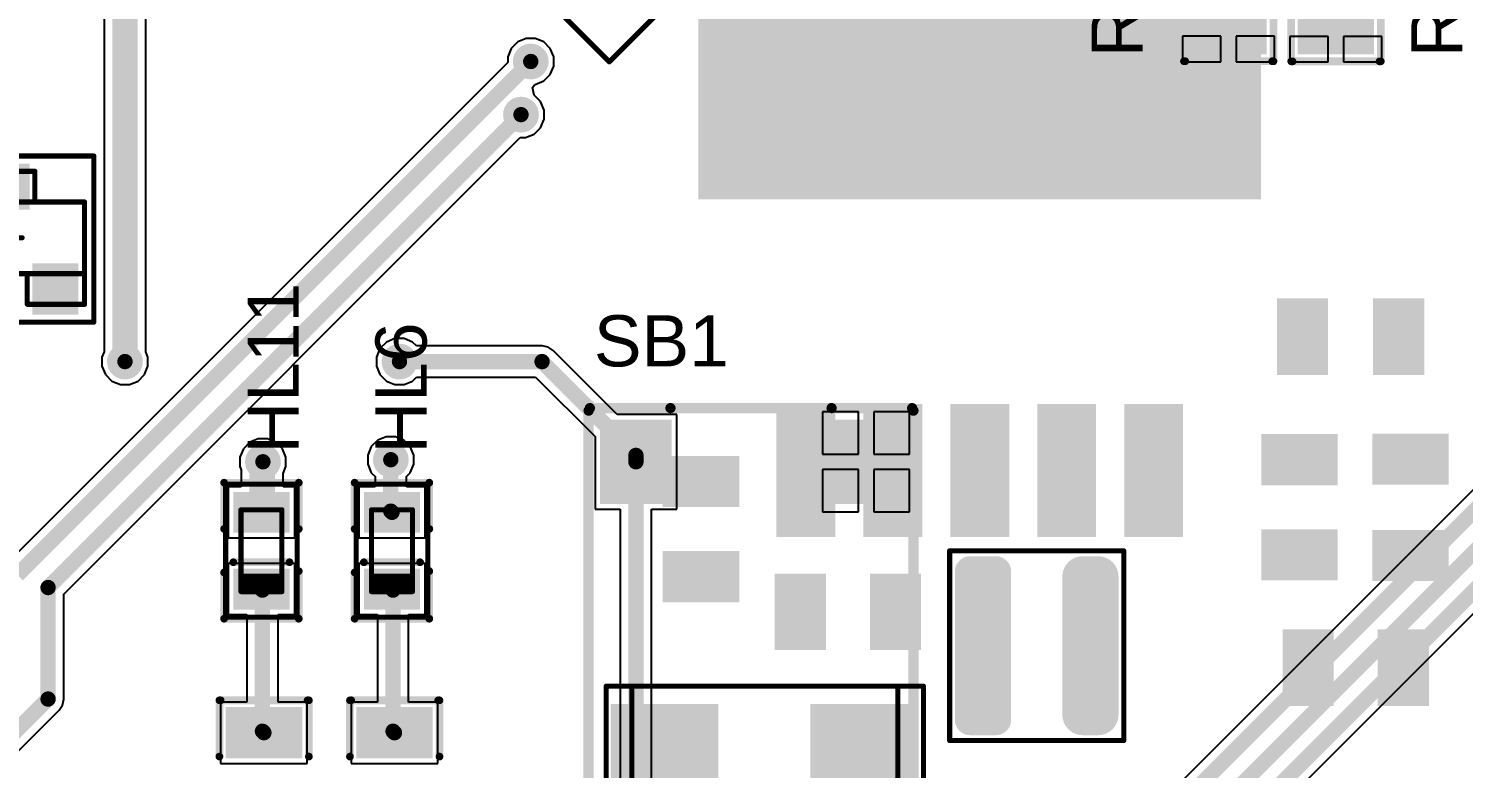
# Model space of a CAD drawing. Header units: millimetres. Extents: x 100 to 300, y 101 to 245.
# Drawn here: x 253.72 to 281.77, y 182.85 to 197.31 of the extents above; entities that cross this region are included whole.
import ezdxf

# ---------------------------------------------------------------- set-up
doc = ezdxf.new("R2010")
doc.units = ezdxf.units.MM
for name, color, linetype in [('BottomPaste', 16, 'Continuous'), ('BottomSolder', 6, 'Continuous'), ('Mechanical1', 6, 'Continuous'), ('Mechanical11', 56, 'Continuous'), ('Mechanical15', 56, 'Continuous'), ('TopLayer', 1, 'Continuous'), ('TopOverlay', 2, 'Continuous'), ('TopPaste', 8, 'Continuous'), ('TopSolder', 216, 'Continuous'), ('ViaHoleLayer', 16, 'Continuous')]:
    doc.layers.add(name, color=color, linetype=linetype)
doc.styles.add('Arial', font='', dxfattribs={"height": 0.2})
doc.styles.get('Arial').set_extended_font_data('Arial')

# ---------------------------------------------------------------- blocks, each defined once
blk = doc.blocks.new('RES0805_18')
at = {"layer": 'TopLayer'}
for points in [[(-1.388, 0.678), (-0.488, 0.678), (-0.488, -0.719), (-1.388, -0.719)], [(0.492, 0.678), (1.392, 0.678), (1.392, -0.719), (0.492, -0.719)]]:
    blk.add_hatch(color=1, dxfattribs=at).paths.add_polyline_path(points)
at = {"layer": 'TopPaste'}
for points in [[(-1.388, 0.678), (-0.488, 0.678), (-0.488, -0.719), (-1.388, -0.719)], [(0.492, 0.678), (1.392, 0.678), (1.392, -0.719), (0.492, -0.719)]]:
    blk.add_hatch(color=8, dxfattribs=at).paths.add_polyline_path(points)
at = {"layer": 'TopSolder'}
for points in [[(-1.438, 0.728), (-0.438, 0.728), (-0.438, -0.769), (-1.438, -0.769)], [(0.442, 0.728), (1.442, 0.728), (1.442, -0.769), (0.442, -0.769)]]:
    blk.add_hatch(color=216, dxfattribs=at).paths.add_polyline_path(points)
at = {"layer": 'TopOverlay', "const_width": 0.15}
for points in [[(-1.575, 0.85), (-0.475, 0.85)], [(-1.575, 0.825), (-1.575, -0.875)], [(0.475, 0.85), (1.575, 0.85)], [(1.575, 0.825), (1.575, -0.875)], [(-0.45, -0.9), (-1.575, -0.9)], [(0.475, -0.9), (1.575, -0.9)]]:
    blk.add_lwpolyline(points, dxfattribs=at)
at = {"layer": 'TopOverlay', "const_width": 0.075}
for points in [[(-1.613, 0.85, 1), (-1.538, 0.85, 1)], [(-1.613, 0.825, 1), (-1.538, 0.825, 1)], [(-0.513, 0.85, 1), (-0.437, 0.85, 1)], [(0.437, 0.85, 1), (0.513, 0.85, 1)], [(1.538, 0.85, 1), (1.613, 0.85, 1)], [(1.538, 0.825, 1), (1.613, 0.825, 1)], [(-1.613, -0.875, 1), (-1.538, -0.875, 1)], [(-1.613, -0.9, 1), (-1.538, -0.9, 1)], [(-0.487, -0.9, 1), (-0.412, -0.9, 1)], [(0.437, -0.9, 1), (0.513, -0.9, 1)], [(1.538, -0.875, 1), (1.613, -0.875, 1)], [(1.538, -0.9, 1), (1.613, -0.9, 1)]]:
    blk.add_lwpolyline(points, format="xyb", close=True, dxfattribs=at)
blk = doc.blocks.new('RES0805_19')
at = {"layer": 'TopLayer'}
for points in [[(-1.388, 0.678), (-0.488, 0.678), (-0.488, -0.719), (-1.388, -0.719)], [(0.492, 0.678), (1.392, 0.678), (1.392, -0.719), (0.492, -0.719)]]:
    blk.add_hatch(color=1, dxfattribs=at).paths.add_polyline_path(points)
at = {"layer": 'TopPaste'}
for points in [[(-1.388, 0.678), (-0.488, 0.678), (-0.488, -0.719), (-1.388, -0.719)], [(0.492, 0.678), (1.392, 0.678), (1.392, -0.719), (0.492, -0.719)]]:
    blk.add_hatch(color=8, dxfattribs=at).paths.add_polyline_path(points)
at = {"layer": 'TopSolder'}
for points in [[(-1.438, 0.728), (-0.438, 0.728), (-0.438, -0.769), (-1.438, -0.769)], [(0.442, 0.728), (1.442, 0.728), (1.442, -0.769), (0.442, -0.769)]]:
    blk.add_hatch(color=216, dxfattribs=at).paths.add_polyline_path(points)
at = {"layer": 'TopOverlay', "const_width": 0.15}
for points in [[(-1.575, 0.85), (-0.475, 0.85)], [(-1.575, 0.825), (-1.575, -0.875)], [(0.475, 0.85), (1.575, 0.85)], [(1.575, 0.825), (1.575, -0.875)], [(-1.575, -0.9), (-0.45, -0.9)], [(0.475, -0.9), (1.575, -0.9)]]:
    blk.add_lwpolyline(points, dxfattribs=at)
at = {"layer": 'TopOverlay', "const_width": 0.075}
for points in [[(-1.613, 0.85, 1), (-1.538, 0.85, 1)], [(-1.613, 0.825, 1), (-1.538, 0.825, 1)], [(-0.513, 0.85, 1), (-0.437, 0.85, 1)], [(0.437, 0.85, 1), (0.513, 0.85, 1)], [(1.538, 0.85, 1), (1.613, 0.85, 1)], [(1.538, 0.825, 1), (1.613, 0.825, 1)], [(-1.613, -0.875, 1), (-1.538, -0.875, 1)], [(-1.613, -0.9, 1), (-1.538, -0.9, 1)], [(-0.487, -0.9, 1), (-0.412, -0.9, 1)], [(0.437, -0.9, 1), (0.513, -0.9, 1)], [(1.538, -0.875, 1), (1.613, -0.875, 1)], [(1.538, -0.9, 1), (1.613, -0.9, 1)]]:
    blk.add_lwpolyline(points, format="xyb", close=True, dxfattribs=at)
blk = doc.blocks.new('SOT_23_3_B_51')
at = {"layer": 'BottomPaste'}
for points in [[(-0.583, 1.307), (-0.583, 0.507), (-1.483, 0.507), (-1.483, 1.307)], [(1.367, 0.357), (1.367, -0.443), (0.567, -0.443), (0.567, 0.357)], [(-0.583, -0.593), (-0.583, -1.393), (-1.483, -1.393), (-1.483, -0.593)]]:
    blk.add_hatch(color=16, dxfattribs=at).paths.add_polyline_path(points)
at = {"layer": 'BottomSolder'}
for points in [[(-0.533, 1.357), (-0.533, 0.457), (-1.533, 0.457), (-1.533, 1.357)], [(1.417, 0.407), (1.417, -0.493), (0.517, -0.493), (0.517, 0.407)], [(-0.533, -0.543), (-0.533, -1.443), (-1.533, -1.443), (-1.533, -0.543)]]:
    blk.add_hatch(color=6, dxfattribs=at).paths.add_polyline_path(points)
at = {"layer": 'Mechanical11', "const_width": 0.1}
for points in [[(-1.333, 1.477), (-1.333, 0.357)], [(-1.333, 1.477), (0.667, 1.477)], [(-0.733, 1.477), (-0.733, -1.563)], [(0.667, 1.477), (0.667, -1.563)], [(-1.333, 0.357), (-0.733, 0.357)], [(0.667, 0.507), (1.267, 0.507)], [(1.267, 0.507), (1.267, -0.593)], [(-1.333, -0.443), (-0.733, -0.443)], [(-1.333, -0.443), (-1.333, -1.563)], [(0.667, -0.593), (1.267, -0.593)], [(-1.333, -1.563), (0.667, -1.563)]]:
    blk.add_lwpolyline(points, dxfattribs=at)
at = {"layer": 'Mechanical11', "const_width": 0.05}
for points in [[(-1.358, 1.477, 1), (-1.308, 1.477, 1)], [(-1.358, 1.477, 1), (-1.308, 1.477, 1)], [(-0.758, 1.477, 1), (-0.708, 1.477, 1)], [(0.642, 1.477, 1), (0.692, 1.477, 1)], [(0.642, 1.477, 1), (0.692, 1.477, 1)], [(-1.358, 0.357, 1), (-1.308, 0.357, 1)], [(-1.358, 0.357, 1), (-1.308, 0.357, 1)], [(-0.758, 0.357, 1), (-0.708, 0.357, 1)], [(0.642, 0.507, 1), (0.692, 0.507, 1)], [(1.242, 0.507, 1), (1.292, 0.507, 1)], [(1.242, 0.507, 1), (1.292, 0.507, 1)], [(-1.358, -0.443, 1), (-1.308, -0.443, 1)], [(-1.358, -0.443, 1), (-1.308, -0.443, 1)], [(-0.758, -0.443, 1), (-0.708, -0.443, 1)], [(0.642, -0.593, 1), (0.692, -0.593, 1)], [(1.242, -0.593, 1), (1.292, -0.593, 1)], [(1.242, -0.593, 1), (1.292, -0.593, 1)], [(-1.358, -1.563, 1), (-1.308, -1.563, 1)], [(-1.358, -1.563, 1), (-1.308, -1.563, 1)], [(-0.758, -1.563, 1), (-0.708, -1.563, 1)], [(0.642, -1.563, 1), (0.692, -1.563, 1)], [(0.642, -1.563, 1), (0.692, -1.563, 1)]]:
    blk.add_lwpolyline(points, format="xyb", close=True, dxfattribs=at)
at = {"layer": 'Mechanical15', "const_width": 0.1}
for points in [[(-1.684, 1.657), (-1.684, -1.743)], [(-1.684, 1.657), (1.567, 1.657)], [(1.567, 1.657), (1.567, -1.743)], [(-0.033, 0.257), (-0.033, -0.043)], [(-0.333, -0.043), (-0.033, -0.043)], [(-0.033, -0.043), (0.267, -0.043)], [(-0.033, -0.043), (-0.033, -0.343)], [(-1.684, -1.743), (1.567, -1.743)]]:
    blk.add_lwpolyline(points, dxfattribs=at)
at = {"layer": 'Mechanical15', "const_width": 0.05}
for points in [[(-1.709, 1.657, 1), (-1.659, 1.657, 1)], [(-1.709, 1.657, 1), (-1.659, 1.657, 1)], [(1.542, 1.657, 1), (1.592, 1.657, 1)], [(1.542, 1.657, 1), (1.592, 1.657, 1)], [(-0.058, 0.257, 1), (-0.008, 0.257, 1)], [(-0.358, -0.043, 1), (-0.308, -0.043, 1)], [(-0.058, -0.043, 1), (-0.008, -0.043, 1)], [(-0.058, -0.043, 1), (-0.008, -0.043, 1)], [(-0.058, -0.043, 1), (-0.008, -0.043, 1)], [(-0.058, -0.043, 1), (-0.008, -0.043, 1)], [(0.242, -0.043, 1), (0.292, -0.043, 1)], [(-0.058, -0.343, 1), (-0.008, -0.343, 1)], [(-1.709, -1.743, 1), (-1.659, -1.743, 1)], [(-1.709, -1.743, 1), (-1.659, -1.743, 1)], [(1.542, -1.743, 1), (1.592, -1.743, 1)], [(1.542, -1.743, 1), (1.592, -1.743, 1)]]:
    blk.add_lwpolyline(points, format="xyb", close=True, dxfattribs=at)
blk = doc.blocks.new('DO_214AC__SMA__B_56')
at = {"layer": 'BottomPaste'}
for points in [[(-2.95, 1.047), (-0.95, 1.047), (-0.95, -1.053), (-2.95, -1.053)], [(0.95, 1.047), (2.95, 1.047), (2.95, -1.053), (0.95, -1.053)]]:
    blk.add_hatch(color=16, dxfattribs=at).paths.add_polyline_path(points)
at = {"layer": 'BottomSolder'}
for points in [[(-3, 1.097), (-0.9, 1.097), (-0.9, -1.103), (-3, -1.103)], [(0.9, 1.097), (3, 1.097), (3, -1.103), (0.9, -1.103)]]:
    blk.add_hatch(color=6, dxfattribs=at).paths.add_polyline_path(points)
at = {"layer": 'Mechanical1', "const_width": 0.1}
for points in [[(-2.612, 1.45), (-2.612, -1.45)], [(2.588, 1.45), (-2.612, 1.45)], [(2.588, 1.45), (2.588, -1.45)], [(2.588, -1.45), (-2.612, -1.45)]]:
    blk.add_lwpolyline(points, dxfattribs=at)
at = {"layer": 'Mechanical1', "const_width": 0.05}
for points in [[(-2.637, 1.45, 1), (-2.587, 1.45, 1)], [(-2.637, 1.45, 1), (-2.587, 1.45, 1)], [(2.563, 1.45, 1), (2.613, 1.45, 1)], [(2.563, 1.45, 1), (2.613, 1.45, 1)], [(-2.637, -1.45, 1), (-2.587, -1.45, 1)], [(-2.637, -1.45, 1), (-2.587, -1.45, 1)], [(2.563, -1.45, 1), (2.613, -1.45, 1)], [(2.563, -1.45, 1), (2.613, -1.45, 1)]]:
    blk.add_lwpolyline(points, format="xyb", close=True, dxfattribs=at)
at = {"layer": 'Mechanical11', "const_width": 0.1}
for points in [[(-3.112, 1.45), (-3.112, -1.45)], [(3.088, 1.45), (-3.112, 1.45)], [(3.088, 1.45), (3.088, -1.45)], [(3.088, -1.45), (-3.112, -1.45)]]:
    blk.add_lwpolyline(points, dxfattribs=at)
at = {"layer": 'Mechanical11', "const_width": 0.05}
for points in [[(-3.137, 1.45, 1), (-3.087, 1.45, 1)], [(-3.137, 1.45, 1), (-3.087, 1.45, 1)], [(3.063, 1.45, 1), (3.113, 1.45, 1)], [(3.063, 1.45, 1), (3.113, 1.45, 1)], [(-3.137, -1.45, 1), (-3.087, -1.45, 1)], [(-3.137, -1.45, 1), (-3.087, -1.45, 1)], [(3.063, -1.45, 1), (3.113, -1.45, 1)], [(3.063, -1.45, 1), (3.113, -1.45, 1)]]:
    blk.add_lwpolyline(points, format="xyb", close=True, dxfattribs=at)
blk = doc.blocks.new('DTSM_61N_V_T_R_76')
at = {"layer": 'TopLayer'}
for points in [[(-0.775, 5.15), (0.775, 5.15), (0.775, 3.85), (-0.775, 3.85)], [(7.175, 5.15), (8.725, 5.15), (8.725, 3.85), (7.175, 3.85)], [(-0.775, 0.65), (0.775, 0.65), (0.775, -0.65), (-0.775, -0.65)], [(7.175, 0.65), (8.725, 0.65), (8.725, -0.65), (7.175, -0.65)]]:
    blk.add_hatch(color=1, dxfattribs=at).paths.add_polyline_path(points)
at = {"layer": 'TopPaste'}
for points in [[(-0.775, 5.15), (0.775, 5.15), (0.775, 3.85), (-0.775, 3.85)], [(7.175, 5.15), (8.725, 5.15), (8.725, 3.85), (7.175, 3.85)], [(-0.775, 0.65), (0.775, 0.65), (0.775, -0.65), (-0.775, -0.65)], [(7.175, 0.65), (8.725, 0.65), (8.725, -0.65), (7.175, -0.65)]]:
    blk.add_hatch(color=8, dxfattribs=at).paths.add_polyline_path(points)
at = {"layer": 'TopSolder'}
for points in [[(-0.825, 5.2), (0.825, 5.2), (0.825, 3.8), (-0.825, 3.8)], [(7.125, 5.2), (8.775, 5.2), (8.775, 3.8), (7.125, 3.8)], [(-0.825, 0.7), (0.825, 0.7), (0.825, -0.7), (-0.825, -0.7)], [(7.125, 0.7), (8.775, 0.7), (8.775, -0.7), (7.125, -0.7)]]:
    blk.add_hatch(color=216, dxfattribs=at).paths.add_polyline_path(points)
at = {"layer": 'TopOverlay', "const_width": 0.2}
for points in [[(-1.05, 3.825), (-1.05, 5.4)], [(9, 5.425), (-1, 5.425)], [(9, -0.9), (9, 5.4)], [(-1.05, 0.675), (-1.05, 3.825)], [(-1.05, -0.9), (-1.05, 0.675)], [(9, -0.925), (-1, -0.925)]]:
    blk.add_lwpolyline(points, dxfattribs=at)
at = {"layer": 'TopOverlay', "const_width": 0.1}
for points in [[(-1.1, 5.4, 1), (-1, 5.4, 1)], [(-1.05, 5.425, 1), (-0.95, 5.425, 1)], [(8.95, 5.425, 1), (9.05, 5.425, 1)], [(8.95, 5.4, 1), (9.05, 5.4, 1)], [(-1.1, 3.825, 1), (-1, 3.825, 1)], [(-1.1, 3.825, 1), (-1, 3.825, 1)], [(-1.1, 0.675, 1), (-1, 0.675, 1)], [(-1.1, 0.675, 1), (-1, 0.675, 1)], [(-1.1, -0.9, 1), (-1, -0.9, 1)], [(-1.05, -0.925, 1), (-0.95, -0.925, 1)], [(8.95, -0.9, 1), (9.05, -0.9, 1)], [(8.95, -0.925, 1), (9.05, -0.925, 1)]]:
    blk.add_lwpolyline(points, format="xyb", close=True, dxfattribs=at)
blk = doc.blocks.new('RES0805_107')
at = {"layer": 'TopLayer'}
for points in [[(-1.388, 0.678), (-0.488, 0.678), (-0.488, -0.719), (-1.388, -0.719)], [(0.492, 0.678), (1.392, 0.678), (1.392, -0.719), (0.492, -0.719)]]:
    blk.add_hatch(color=1, dxfattribs=at).paths.add_polyline_path(points)
at = {"layer": 'TopPaste'}
for points in [[(-1.388, 0.678), (-0.488, 0.678), (-0.488, -0.719), (-1.388, -0.719)], [(0.492, 0.678), (1.392, 0.678), (1.392, -0.719), (0.492, -0.719)]]:
    blk.add_hatch(color=8, dxfattribs=at).paths.add_polyline_path(points)
at = {"layer": 'TopSolder'}
for points in [[(-1.438, 0.728), (-0.438, 0.728), (-0.438, -0.769), (-1.438, -0.769)], [(0.442, 0.728), (1.442, 0.728), (1.442, -0.769), (0.442, -0.769)]]:
    blk.add_hatch(color=216, dxfattribs=at).paths.add_polyline_path(points)
at = {"layer": 'TopOverlay', "const_width": 0.15}
for points in [[(-1.575, 0.85), (-0.475, 0.85)], [(-1.575, 0.825), (-1.575, -0.875)], [(0.475, 0.85), (1.575, 0.85)], [(1.575, 0.825), (1.575, -0.875)], [(-1.575, -0.9), (-0.45, -0.9)], [(0.475, -0.9), (1.575, -0.9)]]:
    blk.add_lwpolyline(points, dxfattribs=at)
at = {"layer": 'TopOverlay', "const_width": 0.075}
for points in [[(-1.613, 0.85, 1), (-1.538, 0.85, 1)], [(-1.613, 0.825, 1), (-1.538, 0.825, 1)], [(-0.513, 0.85, 1), (-0.437, 0.85, 1)], [(0.437, 0.85, 1), (0.513, 0.85, 1)], [(1.538, 0.85, 1), (1.613, 0.85, 1)], [(1.538, 0.825, 1), (1.613, 0.825, 1)], [(-1.613, -0.875, 1), (-1.538, -0.875, 1)], [(-1.613, -0.9, 1), (-1.538, -0.9, 1)], [(-0.487, -0.9, 1), (-0.412, -0.9, 1)], [(0.437, -0.9, 1), (0.513, -0.9, 1)], [(1.538, -0.875, 1), (1.613, -0.875, 1)], [(1.538, -0.9, 1), (1.613, -0.9, 1)]]:
    blk.add_lwpolyline(points, format="xyb", close=True, dxfattribs=at)
blk = doc.blocks.new('RES0805_111')
at = {"layer": 'TopLayer'}
for points in [[(-1.388, 0.678), (-0.488, 0.678), (-0.488, -0.719), (-1.388, -0.719)], [(0.492, 0.678), (1.392, 0.678), (1.392, -0.719), (0.492, -0.719)]]:
    blk.add_hatch(color=1, dxfattribs=at).paths.add_polyline_path(points)
at = {"layer": 'TopPaste'}
for points in [[(-1.388, 0.678), (-0.488, 0.678), (-0.488, -0.719), (-1.388, -0.719)], [(0.492, 0.678), (1.392, 0.678), (1.392, -0.719), (0.492, -0.719)]]:
    blk.add_hatch(color=8, dxfattribs=at).paths.add_polyline_path(points)
at = {"layer": 'TopSolder'}
for points in [[(-1.438, 0.728), (-0.438, 0.728), (-0.438, -0.769), (-1.438, -0.769)], [(0.442, 0.728), (1.442, 0.728), (1.442, -0.769), (0.442, -0.769)]]:
    blk.add_hatch(color=216, dxfattribs=at).paths.add_polyline_path(points)
at = {"layer": 'TopOverlay', "const_width": 0.15}
for points in [[(-1.575, 0.85), (-0.475, 0.85)], [(-1.575, 0.825), (-1.575, -0.875)], [(0.475, 0.85), (1.575, 0.85)], [(1.575, 0.825), (1.575, -0.875)], [(-1.575, -0.9), (-0.45, -0.9)], [(0.475, -0.9), (1.575, -0.9)]]:
    blk.add_lwpolyline(points, dxfattribs=at)
at = {"layer": 'TopOverlay', "const_width": 0.075}
for points in [[(-1.613, 0.85, 1), (-1.538, 0.85, 1)], [(-1.613, 0.825, 1), (-1.538, 0.825, 1)], [(-0.513, 0.85, 1), (-0.437, 0.85, 1)], [(0.437, 0.85, 1), (0.513, 0.85, 1)], [(1.538, 0.85, 1), (1.613, 0.85, 1)], [(1.538, 0.825, 1), (1.613, 0.825, 1)], [(-1.613, -0.875, 1), (-1.538, -0.875, 1)], [(-1.613, -0.9, 1), (-1.538, -0.9, 1)], [(-0.487, -0.9, 1), (-0.412, -0.9, 1)], [(0.437, -0.9, 1), (0.513, -0.9, 1)], [(1.538, -0.875, 1), (1.613, -0.875, 1)], [(1.538, -0.9, 1), (1.613, -0.9, 1)]]:
    blk.add_lwpolyline(points, format="xyb", close=True, dxfattribs=at)
blk = doc.blocks.new('RES0805_B_121')
at = {"layer": 'BottomPaste'}
for points in [[(-1.388, 0.719), (-0.488, 0.719), (-0.488, -0.678), (-1.388, -0.678)], [(0.492, 0.719), (1.392, 0.719), (1.392, -0.678), (0.492, -0.678)]]:
    blk.add_hatch(color=16, dxfattribs=at).paths.add_polyline_path(points)
at = {"layer": 'BottomSolder'}
for points in [[(-1.438, 0.769), (-0.438, 0.769), (-0.438, -0.728), (-1.438, -0.728)], [(0.442, 0.769), (1.442, 0.769), (1.442, -0.728), (0.442, -0.728)]]:
    blk.add_hatch(color=6, dxfattribs=at).paths.add_polyline_path(points)
blk = doc.blocks.new('RES0805_B_122')
at = {"layer": 'BottomPaste'}
for points in [[(-1.388, 0.719), (-0.488, 0.719), (-0.488, -0.678), (-1.388, -0.678)], [(0.492, 0.719), (1.392, 0.719), (1.392, -0.678), (0.492, -0.678)]]:
    blk.add_hatch(color=16, dxfattribs=at).paths.add_polyline_path(points)
at = {"layer": 'BottomSolder'}
for points in [[(-1.438, 0.769), (-0.438, 0.769), (-0.438, -0.728), (-1.438, -0.728)], [(0.442, 0.769), (1.442, 0.769), (1.442, -0.728), (0.442, -0.728)]]:
    blk.add_hatch(color=6, dxfattribs=at).paths.add_polyline_path(points)
blk = doc.blocks.new('VLS3012HBX_B_134')
at = {"layer": 'BottomPaste'}
h = blk.add_hatch(color=16, dxfattribs=at)
edge = h.paths.add_edge_path()
edge.add_arc((-1.3, 1.45), 0.25, 90, 180)
edge.add_line((-1.55, 1.45), (-1.55, -1.45))
edge.add_arc((-1.3, -1.45), 0.25, 180, 270)
edge.add_line((-1.3, -1.7), (-0.8, -1.7))
edge.add_arc((-0.8, -1.45), 0.25, 270, 360)
edge.add_line((-0.55, -1.45), (-0.55, 1.45))
edge.add_arc((-0.8, 1.45), 0.25, 0, 90)
edge.add_line((-0.8, 1.7), (-1.3, 1.7))
h = blk.add_hatch(color=16, dxfattribs=at)
edge = h.paths.add_edge_path()
edge.add_arc((0.9, 1.35), 0.35, 90, 180)
edge.add_line((0.55, 1.35), (0.55, -1.35))
edge.add_arc((0.9, -1.35), 0.35, 180, 270)
edge.add_line((0.9, -1.7), (1.2, -1.7))
edge.add_arc((1.2, -1.35), 0.35, 270, 360)
edge.add_line((1.55, -1.35), (1.55, 1.35))
edge.add_arc((1.2, 1.35), 0.35, 0, 90)
edge.add_line((1.2, 1.7), (0.9, 1.7))
at = {"layer": 'BottomSolder'}
h = blk.add_hatch(color=6, dxfattribs=at)
edge = h.paths.add_edge_path()
edge.add_arc((-1.3, 1.45), 0.3, 90, 180)
edge.add_line((-1.6, 1.45), (-1.6, -1.45))
edge.add_arc((-1.3, -1.45), 0.3, 180, 270)
edge.add_line((-1.3, -1.75), (-0.8, -1.75))
edge.add_arc((-0.8, -1.45), 0.3, 270, 360)
edge.add_line((-0.5, -1.45), (-0.5, 1.45))
edge.add_arc((-0.8, 1.45), 0.3, 0, 90)
edge.add_line((-0.8, 1.75), (-1.3, 1.75))
h = blk.add_hatch(color=6, dxfattribs=at)
edge = h.paths.add_edge_path()
edge.add_arc((0.9, 1.35), 0.4, 90, 180)
edge.add_line((0.5, 1.35), (0.5, -1.35))
edge.add_arc((0.9, -1.35), 0.4, 180, 270)
edge.add_line((0.9, -1.75), (1.2, -1.75))
edge.add_arc((1.2, -1.35), 0.4, 270, 360)
edge.add_line((1.6, -1.35), (1.6, 1.35))
edge.add_arc((1.2, 1.35), 0.4, 0, 90)
edge.add_line((1.2, 1.75), (0.9, 1.75))
at = {"layer": 'Mechanical15', "const_width": 0.1}
for points in [[(-1.702, -1.854), (-1.702, 1.854)], [(-1.702, 1.854), (1.702, 1.854)], [(1.702, -1.854), (1.702, 1.854)], [(-1.702, -1.854), (1.702, -1.854)]]:
    blk.add_lwpolyline(points, dxfattribs=at)
at = {"layer": 'Mechanical15', "const_width": 0.05}
for points in [[(-1.727, 1.854, 1), (-1.677, 1.854, 1)], [(-1.727, 1.854, 1), (-1.677, 1.854, 1)], [(1.677, 1.854, 1), (1.727, 1.854, 1)], [(1.677, 1.854, 1), (1.727, 1.854, 1)], [(-1.727, -1.854, 1), (-1.677, -1.854, 1)], [(-1.727, -1.854, 1), (-1.677, -1.854, 1)], [(1.677, -1.854, 1), (1.727, -1.854, 1)], [(1.677, -1.854, 1), (1.727, -1.854, 1)]]:
    blk.add_lwpolyline(points, format="xyb", close=True, dxfattribs=at)
blk = doc.blocks.new('LED0603_GREEN_143')
at = {"layer": 'TopLayer'}
for points in [[(-1.1, 0.5), (-0.4, 0.5), (-0.4, -0.5), (-1.1, -0.5)], [(0.4, 0.5), (1.1, 0.5), (1.1, -0.5), (0.4, -0.5)]]:
    blk.add_hatch(color=1, dxfattribs=at).paths.add_polyline_path(points)
at = {"layer": 'TopPaste'}
for points in [[(-1.1, 0.5), (-0.4, 0.5), (-0.4, -0.5), (-1.1, -0.5)], [(0.4, 0.5), (1.1, 0.5), (1.1, -0.5), (0.4, -0.5)]]:
    blk.add_hatch(color=8, dxfattribs=at).paths.add_polyline_path(points)
at = {"layer": 'TopSolder'}
for points in [[(-1.15, 0.55), (-0.35, 0.55), (-0.35, -0.55), (-1.15, -0.55)], [(0.35, 0.55), (1.15, 0.55), (1.15, -0.55), (0.35, -0.55)]]:
    blk.add_hatch(color=216, dxfattribs=at).paths.add_polyline_path(points)
at = {"layer": 'Mechanical11', "const_width": 0.1}
for points in [[(-1.3, 0.7), (1.3, 0.7)], [(-1.3, 0.7), (-1.3, -0.7)], [(1.3, 0.7), (1.3, -0.7)], [(-1.3, -0.7), (1.3, -0.7)]]:
    blk.add_lwpolyline(points, dxfattribs=at)
at = {"layer": 'Mechanical11', "const_width": 0.05}
for points in [[(-1.325, 0.7, 1), (-1.275, 0.7, 1)], [(-1.325, 0.7, 1), (-1.275, 0.7, 1)], [(1.275, 0.7, 1), (1.325, 0.7, 1)], [(1.275, 0.7, 1), (1.325, 0.7, 1)], [(-1.325, -0.7, 1), (-1.275, -0.7, 1)], [(-1.325, -0.7, 1), (-1.275, -0.7, 1)], [(1.275, -0.7, 1), (1.325, -0.7, 1)], [(1.275, -0.7, 1), (1.325, -0.7, 1)]]:
    blk.add_lwpolyline(points, format="xyb", close=True, dxfattribs=at)
at = {"layer": 'Mechanical15', "const_width": 0.1}
for points in [[(-0.8, 0.4), (0.8, 0.4)], [(-0.8, 0.4), (-0.8, -0.4)], [(-0.7, 0.4), (-0.7, -0.4)], [(-0.6, 0.4), (-0.6, -0.4)], [(-0.5, 0.4), (-0.5, -0.4)], [(0.8, 0.4), (0.8, -0.4)], [(-0.8, -0.4), (0.8, -0.4)]]:
    blk.add_lwpolyline(points, dxfattribs=at)
at = {"layer": 'Mechanical15', "const_width": 0.05}
for points in [[(-0.825, 0.4, 1), (-0.775, 0.4, 1)], [(-0.825, 0.4, 1), (-0.775, 0.4, 1)], [(-0.725, 0.4, 1), (-0.675, 0.4, 1)], [(-0.625, 0.4, 1), (-0.575, 0.4, 1)], [(-0.525, 0.4, 1), (-0.475, 0.4, 1)], [(0.775, 0.4, 1), (0.825, 0.4, 1)], [(0.775, 0.4, 1), (0.825, 0.4, 1)], [(-0.825, -0.4, 1), (-0.775, -0.4, 1)], [(-0.825, -0.4, 1), (-0.775, -0.4, 1)], [(-0.725, -0.4, 1), (-0.675, -0.4, 1)], [(-0.625, -0.4, 1), (-0.575, -0.4, 1)], [(-0.525, -0.4, 1), (-0.475, -0.4, 1)], [(0.775, -0.4, 1), (0.825, -0.4, 1)], [(0.775, -0.4, 1), (0.825, -0.4, 1)]]:
    blk.add_lwpolyline(points, format="xyb", close=True, dxfattribs=at)
at = {"layer": 'TopOverlay', "const_width": 0.15}
for points in [[(-1.33, 0.73), (-1.33, -0.73)], [(-1.33, 0.73), (-0.425, 0.73)], [(-0.225, 0.55), (-0.225, -0.55)], [(0.425, 0.73), (1.33, 0.73)], [(1.33, 0.73), (1.33, -0.73)], [(-1.33, -0.73), (-0.4, -0.73)], [(0.425, -0.73), (1.33, -0.73)]]:
    blk.add_lwpolyline(points, dxfattribs=at)
at = {"layer": 'TopOverlay', "const_width": 0.075}
for points in [[(-1.367, 0.73, 1), (-1.292, 0.73, 1)], [(-1.367, 0.73, 1), (-1.292, 0.73, 1)], [(-0.463, 0.73, 1), (-0.387, 0.73, 1)], [(-0.263, 0.55, 1), (-0.188, 0.55, 1)], [(0.387, 0.73, 1), (0.463, 0.73, 1)], [(1.293, 0.73, 1), (1.368, 0.73, 1)], [(1.293, 0.73, 1), (1.368, 0.73, 1)], [(-0.263, -0.55, 1), (-0.188, -0.55, 1)], [(-1.367, -0.73, 1), (-1.292, -0.73, 1)], [(-1.367, -0.73, 1), (-1.292, -0.73, 1)], [(-0.437, -0.73, 1), (-0.362, -0.73, 1)], [(0.387, -0.73, 1), (0.463, -0.73, 1)], [(1.293, -0.73, 1), (1.368, -0.73, 1)], [(1.293, -0.73, 1), (1.368, -0.73, 1)]]:
    blk.add_lwpolyline(points, format="xyb", close=True, dxfattribs=at)
blk = doc.blocks.new('LED0603_GREEN_147')
at = {"layer": 'TopLayer'}
for points in [[(-1.1, 0.5), (-0.4, 0.5), (-0.4, -0.5), (-1.1, -0.5)], [(0.4, 0.5), (1.1, 0.5), (1.1, -0.5), (0.4, -0.5)]]:
    blk.add_hatch(color=1, dxfattribs=at).paths.add_polyline_path(points)
at = {"layer": 'TopPaste'}
for points in [[(-1.1, 0.5), (-0.4, 0.5), (-0.4, -0.5), (-1.1, -0.5)], [(0.4, 0.5), (1.1, 0.5), (1.1, -0.5), (0.4, -0.5)]]:
    blk.add_hatch(color=8, dxfattribs=at).paths.add_polyline_path(points)
at = {"layer": 'TopSolder'}
for points in [[(-1.15, 0.55), (-0.35, 0.55), (-0.35, -0.55), (-1.15, -0.55)], [(0.35, 0.55), (1.15, 0.55), (1.15, -0.55), (0.35, -0.55)]]:
    blk.add_hatch(color=216, dxfattribs=at).paths.add_polyline_path(points)
at = {"layer": 'Mechanical11', "const_width": 0.1}
for points in [[(-1.3, 0.7), (1.3, 0.7)], [(-1.3, 0.7), (-1.3, -0.7)], [(1.3, 0.7), (1.3, -0.7)], [(-1.3, -0.7), (1.3, -0.7)]]:
    blk.add_lwpolyline(points, dxfattribs=at)
at = {"layer": 'Mechanical11', "const_width": 0.05}
for points in [[(-1.325, 0.7, 1), (-1.275, 0.7, 1)], [(-1.325, 0.7, 1), (-1.275, 0.7, 1)], [(1.275, 0.7, 1), (1.325, 0.7, 1)], [(1.275, 0.7, 1), (1.325, 0.7, 1)], [(-1.325, -0.7, 1), (-1.275, -0.7, 1)], [(-1.325, -0.7, 1), (-1.275, -0.7, 1)], [(1.275, -0.7, 1), (1.325, -0.7, 1)], [(1.275, -0.7, 1), (1.325, -0.7, 1)]]:
    blk.add_lwpolyline(points, format="xyb", close=True, dxfattribs=at)
at = {"layer": 'Mechanical15', "const_width": 0.1}
for points in [[(-0.8, 0.4), (0.8, 0.4)], [(-0.8, 0.4), (-0.8, -0.4)], [(-0.7, 0.4), (-0.7, -0.4)], [(-0.6, 0.4), (-0.6, -0.4)], [(-0.5, 0.4), (-0.5, -0.4)], [(0.8, 0.4), (0.8, -0.4)], [(-0.8, -0.4), (0.8, -0.4)]]:
    blk.add_lwpolyline(points, dxfattribs=at)
at = {"layer": 'Mechanical15', "const_width": 0.05}
for points in [[(-0.825, 0.4, 1), (-0.775, 0.4, 1)], [(-0.825, 0.4, 1), (-0.775, 0.4, 1)], [(-0.725, 0.4, 1), (-0.675, 0.4, 1)], [(-0.625, 0.4, 1), (-0.575, 0.4, 1)], [(-0.525, 0.4, 1), (-0.475, 0.4, 1)], [(0.775, 0.4, 1), (0.825, 0.4, 1)], [(0.775, 0.4, 1), (0.825, 0.4, 1)], [(-0.825, -0.4, 1), (-0.775, -0.4, 1)], [(-0.825, -0.4, 1), (-0.775, -0.4, 1)], [(-0.725, -0.4, 1), (-0.675, -0.4, 1)], [(-0.625, -0.4, 1), (-0.575, -0.4, 1)], [(-0.525, -0.4, 1), (-0.475, -0.4, 1)], [(0.775, -0.4, 1), (0.825, -0.4, 1)], [(0.775, -0.4, 1), (0.825, -0.4, 1)]]:
    blk.add_lwpolyline(points, format="xyb", close=True, dxfattribs=at)
at = {"layer": 'TopOverlay', "const_width": 0.15}
for points in [[(-1.33, 0.73), (-1.33, -0.73)], [(-1.33, 0.73), (-0.425, 0.73)], [(-0.225, 0.55), (-0.225, -0.55)], [(0.425, 0.73), (1.33, 0.73)], [(1.33, 0.73), (1.33, -0.73)], [(-1.33, -0.73), (-0.4, -0.73)], [(0.425, -0.73), (1.33, -0.73)]]:
    blk.add_lwpolyline(points, dxfattribs=at)
at = {"layer": 'TopOverlay', "const_width": 0.075}
for points in [[(-1.367, 0.73, 1), (-1.292, 0.73, 1)], [(-1.367, 0.73, 1), (-1.292, 0.73, 1)], [(-0.463, 0.73, 1), (-0.387, 0.73, 1)], [(-0.263, 0.55, 1), (-0.188, 0.55, 1)], [(0.387, 0.73, 1), (0.463, 0.73, 1)], [(1.293, 0.73, 1), (1.368, 0.73, 1)], [(1.293, 0.73, 1), (1.368, 0.73, 1)], [(-0.263, -0.55, 1), (-0.188, -0.55, 1)], [(-1.367, -0.73, 1), (-1.292, -0.73, 1)], [(-1.367, -0.73, 1), (-1.292, -0.73, 1)], [(-0.437, -0.73, 1), (-0.362, -0.73, 1)], [(0.387, -0.73, 1), (0.463, -0.73, 1)], [(1.293, -0.73, 1), (1.368, -0.73, 1)], [(1.293, -0.73, 1), (1.368, -0.73, 1)]]:
    blk.add_lwpolyline(points, format="xyb", close=True, dxfattribs=at)
blk = doc.blocks.new('TO263_5L_B_154')
at = {"layer": 'BottomPaste'}
for points in [[(-3.724, 7.514), (-2.674, 7.514), (-2.674, 5.014), (-3.724, 5.014)], [(-2.024, 7.514), (-0.974, 7.514), (-0.974, 5.014), (-2.024, 5.014)], [(-0.324, 7.514), (0.726, 7.514), (0.726, 5.014), (-0.324, 5.014)], [(1.376, 7.514), (2.426, 7.514), (2.426, 5.014), (1.376, 5.014)], [(3.076, 7.514), (4.126, 7.514), (4.126, 5.014), (3.076, 5.014)], [(-5.249, 0.914), (5.651, 0.914), (5.651, -8.186), (-5.249, -8.186)]]:
    blk.add_hatch(color=16, dxfattribs=at).paths.add_polyline_path(points)
at = {"layer": 'BottomSolder'}
for points in [[(-3.774, 7.564), (-2.624, 7.564), (-2.624, 4.964), (-3.774, 4.964)], [(-2.074, 7.564), (-0.924, 7.564), (-0.924, 4.964), (-2.074, 4.964)], [(-0.374, 7.564), (0.776, 7.564), (0.776, 4.964), (-0.374, 4.964)], [(1.326, 7.564), (2.476, 7.564), (2.476, 4.964), (1.326, 4.964)], [(3.026, 7.564), (4.176, 7.564), (4.176, 4.964), (3.026, 4.964)], [(-5.299, 0.964), (5.701, 0.964), (5.701, -8.236), (-5.299, -8.236)]]:
    blk.add_hatch(color=6, dxfattribs=at).paths.add_polyline_path(points)
blk = doc.blocks.new('CAP0805_B_166')
at = {"layer": 'BottomPaste'}
for points in [[(-1.379, 0.693), (-0.479, 0.693), (-0.479, -0.704), (-1.379, -0.704)], [(0.481, 0.693), (1.381, 0.693), (1.381, -0.704), (0.481, -0.704)]]:
    blk.add_hatch(color=16, dxfattribs=at).paths.add_polyline_path(points)
at = {"layer": 'BottomSolder'}
for points in [[(-1.429, 0.743), (-0.429, 0.743), (-0.429, -0.754), (-1.429, -0.754)], [(0.431, 0.743), (1.431, 0.743), (1.431, -0.754), (0.431, -0.754)]]:
    blk.add_hatch(color=6, dxfattribs=at).paths.add_polyline_path(points)
blk = doc.blocks.new('CAP0805_B_168')
at = {"layer": 'BottomPaste'}
for points in [[(-1.379, 0.693), (-0.479, 0.693), (-0.479, -0.704), (-1.379, -0.704)], [(0.481, 0.693), (1.381, 0.693), (1.381, -0.704), (0.481, -0.704)]]:
    blk.add_hatch(color=16, dxfattribs=at).paths.add_polyline_path(points)
at = {"layer": 'BottomSolder'}
for points in [[(-1.429, 0.743), (-0.429, 0.743), (-0.429, -0.754), (-1.429, -0.754)], [(0.431, 0.743), (1.431, 0.743), (1.431, -0.754), (0.431, -0.754)]]:
    blk.add_hatch(color=6, dxfattribs=at).paths.add_polyline_path(points)
blk = doc.blocks.new('CAP0805_B_176')
at = {"layer": 'BottomPaste'}
for points in [[(-1.379, 0.693), (-0.479, 0.693), (-0.479, -0.704), (-1.379, -0.704)], [(0.481, 0.693), (1.381, 0.693), (1.381, -0.704), (0.481, -0.704)]]:
    blk.add_hatch(color=16, dxfattribs=at).paths.add_polyline_path(points)
at = {"layer": 'BottomSolder'}
for points in [[(-1.429, 0.743), (-0.429, 0.743), (-0.429, -0.754), (-1.429, -0.754)], [(0.431, 0.743), (1.431, 0.743), (1.431, -0.754), (0.431, -0.754)]]:
    blk.add_hatch(color=6, dxfattribs=at).paths.add_polyline_path(points)
blk = doc.blocks.new('CAP0805_B_182')
at = {"layer": 'BottomPaste'}
for points in [[(-1.379, 0.693), (-0.479, 0.693), (-0.479, -0.704), (-1.379, -0.704)], [(0.481, 0.693), (1.381, 0.693), (1.381, -0.704), (0.481, -0.704)]]:
    blk.add_hatch(color=16, dxfattribs=at).paths.add_polyline_path(points)
at = {"layer": 'BottomSolder'}
for points in [[(-1.429, 0.743), (-0.429, 0.743), (-0.429, -0.754), (-1.429, -0.754)], [(0.431, 0.743), (1.431, 0.743), (1.431, -0.754), (0.431, -0.754)]]:
    blk.add_hatch(color=6, dxfattribs=at).paths.add_polyline_path(points)
blk = doc.blocks.new('HC_05_197')
at = {"layer": 'Mechanical15', "const_width": 0.1}
for points in [[(8.114, -14.713), (8.114, 15.287)], [(-8.386, -14.713), (8.114, -14.713)]]:
    blk.add_lwpolyline(points, dxfattribs=at)
at = {"layer": 'Mechanical15', "const_width": 0.05}
blk.add_lwpolyline([(8.089, -14.713, 1), (8.139, -14.713, 1)], format="xyb", close=True, dxfattribs=at)
blk.add_lwpolyline([(8.089, -14.713, 1), (8.139, -14.713, 1)], format="xyb", close=True, dxfattribs=at)

msp = doc.modelspace()

# ---------------------------------------------------------------- hatches: boundary and pattern name
at = {"layer": 'BottomSolder'}
h = msp.add_hatch(color=6, dxfattribs=at)
edge = h.paths.add_edge_path()
edge.add_arc((263.536, 196.664), 0.35, 0, 360)
h = msp.add_hatch(color=6, dxfattribs=at)
edge = h.paths.add_edge_path()
edge.add_arc((263.345, 195.625), 0.35, 0, 360)
h = msp.add_hatch(color=6, dxfattribs=at)
edge = h.paths.add_edge_path()
edge.add_arc((255.603, 190.797), 0.35, 0, 360)
h = msp.add_hatch(color=6, dxfattribs=at)
edge = h.paths.add_edge_path()
edge.add_arc((260.97, 190.797), 0.35, 0, 360)
h = msp.add_hatch(color=6, dxfattribs=at)
edge = h.paths.add_edge_path()
edge.add_arc((258.3, 188.839), 0.35, 0, 360)
h = msp.add_hatch(color=6, dxfattribs=at)
edge = h.paths.add_edge_path()
edge.add_arc((260.8, 188.879), 0.35, 0, 360)
at = {"layer": 'TopLayer'}
h = msp.add_hatch(color=1, dxfattribs=at)
edge = h.paths.add_edge_path()
edge.add_arc((263.536, 196.664), 0.3, 0, 360)
h = msp.add_hatch(color=1, dxfattribs=at)
edge = h.paths.add_edge_path()
edge.add_arc((263.345, 195.625), 0.3, 0, 360)
h = msp.add_hatch(color=1, dxfattribs=at)
edge = h.paths.add_edge_path()
edge.add_arc((255.603, 190.797), 0.3, 0, 360)
h = msp.add_hatch(color=1, dxfattribs=at)
edge = h.paths.add_edge_path()
edge.add_arc((260.97, 190.797), 0.3, 0, 360)
h = msp.add_hatch(color=1, dxfattribs=at)
edge = h.paths.add_edge_path()
edge.add_arc((258.3, 188.839), 0.3, 0, 360)
h = msp.add_hatch(color=1, dxfattribs=at)
edge = h.paths.add_edge_path()
edge.add_arc((260.8, 188.879), 0.3, 0, 360)
at = {"layer": 'TopSolder'}
h = msp.add_hatch(color=216, dxfattribs=at)
edge = h.paths.add_edge_path()
edge.add_arc((263.536, 196.664), 0.35, 0, 360)
h = msp.add_hatch(color=216, dxfattribs=at)
edge = h.paths.add_edge_path()
edge.add_arc((263.345, 195.625), 0.35, 0, 360)
h = msp.add_hatch(color=216, dxfattribs=at)
edge = h.paths.add_edge_path()
edge.add_arc((255.603, 190.797), 0.35, 0, 360)
h = msp.add_hatch(color=216, dxfattribs=at)
edge = h.paths.add_edge_path()
edge.add_arc((260.97, 190.797), 0.35, 0, 360)
h = msp.add_hatch(color=216, dxfattribs=at)
edge = h.paths.add_edge_path()
edge.add_arc((258.3, 188.839), 0.35, 0, 360)
h = msp.add_hatch(color=216, dxfattribs=at)
edge = h.paths.add_edge_path()
edge.add_arc((260.8, 188.879), 0.35, 0, 360)
at = {"layer": 'ViaHoleLayer'}
h = msp.add_hatch(color=16, dxfattribs=at)
edge = h.paths.add_edge_path()
edge.add_arc((263.536, 196.664), 0.15, 0, 360)
h = msp.add_hatch(color=16, dxfattribs=at)
edge = h.paths.add_edge_path()
edge.add_arc((263.345, 195.625), 0.15, 0, 360)
h = msp.add_hatch(color=16, dxfattribs=at)
edge = h.paths.add_edge_path()
edge.add_arc((255.603, 190.797), 0.15, 0, 360)
h = msp.add_hatch(color=16, dxfattribs=at)
edge = h.paths.add_edge_path()
edge.add_arc((260.97, 190.797), 0.15, 0, 360)
h = msp.add_hatch(color=16, dxfattribs=at)
edge = h.paths.add_edge_path()
edge.add_arc((260.8, 188.879), 0.15, 0, 360)
h = msp.add_hatch(color=16, dxfattribs=at)
edge = h.paths.add_edge_path()
edge.add_arc((258.3, 188.839), 0.15, 0, 360)

# ---------------------------------------------------------------- linework, layer by layer
at = {"layer": 'TopLayer'}
for p, q in [((256.011, 190.988), (256.011, 205.101)), ((255.195, 204.932), (255.195, 190.988)), ((263.154, 196.919), (263.086, 196.754)), ((263.281, 197.046), (263.154, 196.919)), ((263.446, 197.114), (263.281, 197.046)), ((263.625, 197.114), (263.446, 197.114)), ((263.791, 197.046), (263.625, 197.114)), ((263.917, 196.919), (263.791, 197.046)), ((263.986, 196.754), (263.917, 196.919)), ((277.026, 197.156), (276.278, 197.156)), ((276.278, 197.156), (276.278, 196.656)), ((277.026, 196.656), (277.026, 197.156)), ((278.075, 197.156), (277.326, 197.156)), ((277.326, 197.156), (277.326, 196.656)), ((278.075, 196.656), (278.075, 197.156)), ((279.124, 197.154), (278.376, 197.154)), ((278.376, 197.154), (278.376, 196.654)), ((279.124, 196.654), (279.124, 197.154)), ((280.173, 197.154), (279.424, 197.154)), ((279.424, 197.154), (279.424, 196.654)), ((280.173, 196.654), (280.173, 197.154)), ((263.086, 196.647), (253.284, 186.845)), ((263.086, 196.754), (263.086, 196.647)), ((263.986, 196.575), (263.986, 196.754)), ((276.278, 196.656), (277.026, 196.656)), ((277.326, 196.656), (278.075, 196.656)), ((278.376, 196.654), (279.124, 196.654)), ((279.424, 196.654), (280.173, 196.654)), ((263.791, 196.283), (263.917, 196.409)), ((263.917, 196.409), (263.986, 196.575)), ((263.568, 196.156), (263.617, 196.214)), ((263.6, 196.006), (263.568, 196.156)), ((263.617, 196.214), (263.625, 196.214)), ((263.625, 196.214), (263.791, 196.283)), ((263.727, 195.88), (263.6, 196.006)), ((263.795, 195.715), (263.727, 195.88)), ((263.727, 195.37), (263.795, 195.535)), ((263.795, 195.535), (263.795, 195.715)), ((263.435, 195.175), (263.6, 195.244)), ((263.6, 195.244), (263.727, 195.37)), ((254.406, 186.253), (263.328, 195.175)), ((263.328, 195.175), (263.435, 195.175)), ((249.76, 153.667), (288.966, 192.874)), ((260.588, 191.052), (260.52, 190.886)), ((260.715, 191.178), (260.588, 191.052)), ((260.88, 191.247), (260.715, 191.178)), ((261.059, 191.247), (260.88, 191.247)), ((261.225, 191.178), (261.059, 191.247)), ((261.3, 191.103), (261.225, 191.178)), ((263.757, 191.103), (261.3, 191.103)), ((263.874, 191.079), (263.757, 191.103)), ((263.757, 191.103), (263.757, 191.103)), ((263.974, 191.013), (263.874, 191.079)), ((265.224, 189.763), (263.974, 191.013)), ((255.195, 190.988), (255.153, 190.886)), ((255.153, 190.886), (255.153, 190.707)), ((256.053, 190.886), (256.011, 190.988)), ((256.053, 190.707), (256.053, 190.886)), ((260.52, 190.886), (260.52, 190.707)), ((284.294, 190.627), (240.473, 146.806)), ((255.153, 190.707), (255.222, 190.542)), ((255.222, 190.542), (255.348, 190.415)), ((255.858, 190.415), (255.985, 190.542)), ((255.985, 190.542), (256.053, 190.707)), ((260.52, 190.707), (260.588, 190.542)), ((260.588, 190.542), (260.715, 190.415)), ((261.225, 190.415), (261.3, 190.491)), ((261.3, 190.491), (263.631, 190.491)), ((263.631, 190.491), (264.792, 189.33)), ((255.348, 190.415), (255.514, 190.347)), ((255.514, 190.347), (255.693, 190.347)), ((255.693, 190.347), (255.858, 190.415)), ((260.715, 190.415), (260.88, 190.347)), ((260.88, 190.347), (261.059, 190.347)), ((261.059, 190.347), (261.225, 190.415)), ((266.392, 189.763), (265.224, 189.763)), ((266.392, 187.913), (266.392, 189.763)), ((269.942, 189.813), (269.242, 189.813)), ((269.242, 189.813), (269.242, 188.988)), ((269.942, 188.988), (269.942, 189.813)), ((270.942, 189.813), (270.242, 189.813)), ((270.242, 189.813), (270.242, 188.988)), ((270.942, 188.988), (270.942, 189.813)), ((260.71, 189.329), (260.545, 189.261)), ((260.89, 189.329), (260.71, 189.329)), ((261.055, 189.261), (260.89, 189.329)), ((264.792, 189.33), (264.792, 187.913)), ((257.919, 189.094), (257.85, 188.928)), ((258.045, 189.22), (257.919, 189.094)), ((258.21, 189.289), (258.045, 189.22)), ((258.39, 189.289), (258.21, 189.289)), ((258.555, 189.22), (258.39, 189.289)), ((258.681, 189.094), (258.555, 189.22)), ((258.75, 188.928), (258.681, 189.094)), ((260.419, 189.134), (260.35, 188.969)), ((260.545, 189.261), (260.419, 189.134)), ((261.181, 189.134), (261.055, 189.261)), ((261.25, 188.969), (261.181, 189.134)), ((257.85, 188.928), (257.85, 188.749)), ((257.85, 188.749), (257.878, 188.683)), ((258.693, 188.612), (258.75, 188.749)), ((258.75, 188.749), (258.75, 188.928)), ((260.35, 188.969), (260.35, 188.79)), ((260.35, 188.79), (260.419, 188.625)), ((261.181, 188.625), (261.25, 188.79)), ((261.25, 188.79), (261.25, 188.969)), ((269.242, 188.988), (269.942, 188.988)), ((270.242, 188.988), (270.942, 188.988)), ((257.878, 188.683), (257.878, 188.35)), ((258.693, 188.35), (258.693, 188.612)), ((260.419, 188.625), (260.494, 188.549)), ((260.494, 188.549), (260.494, 188.35)), ((261.106, 188.549), (261.181, 188.625)), ((261.106, 188.35), (261.106, 188.549)), ((269.942, 188.688), (269.242, 188.688)), ((269.242, 188.688), (269.242, 187.863)), ((269.942, 187.863), (269.942, 188.688)), ((270.942, 188.688), (270.242, 188.688)), ((270.242, 188.688), (270.242, 187.863)), ((270.942, 187.863), (270.942, 188.688)), ((257.878, 188.35), (257.621, 188.35)), ((257.621, 188.35), (257.621, 187.35)), ((258.921, 188.35), (258.693, 188.35)), ((258.921, 187.35), (258.921, 188.35)), ((260.494, 188.35), (260.173, 188.35)), ((260.173, 188.35), (260.173, 187.35)), ((261.473, 188.35), (261.106, 188.35)), ((261.473, 187.35), (261.473, 188.35)), ((264.792, 187.913), (265.286, 187.913)), ((265.286, 187.913), (265.286, 181.813)), ((265.897, 181.813), (265.897, 187.913)), ((265.897, 187.913), (266.392, 187.913)), ((269.242, 187.863), (269.942, 187.863)), ((270.242, 187.863), (270.942, 187.863)), ((257.621, 187.35), (258.921, 187.35)), ((260.173, 187.35), (261.473, 187.35)), ((258.921, 186.85), (257.621, 186.85)), ((257.621, 186.85), (257.621, 185.85)), ((258.921, 185.85), (258.921, 186.85)), ((261.473, 186.85), (260.173, 186.85)), ((260.173, 186.85), (260.173, 185.85)), ((261.473, 185.85), (261.473, 186.85)), ((254.406, 184.2), (254.406, 186.253)), ((257.621, 185.85), (257.985, 185.85)), ((257.985, 185.85), (257.985, 184.142)), ((258.597, 184.142), (258.597, 185.85)), ((258.597, 185.85), (258.921, 185.85)), ((260.173, 185.85), (260.538, 185.85)), ((260.538, 185.85), (260.538, 184.142)), ((261.149, 184.142), (261.149, 185.85)), ((261.149, 185.85), (261.473, 185.85)), ((241.616, 171.284), (254.316, 183.984)), ((254.316, 183.984), (254.383, 184.083)), ((254.316, 183.984), (254.316, 183.984)), ((254.383, 184.083), (254.406, 184.2)), ((257.985, 184.142), (257.471, 184.142)), ((257.471, 184.142), (257.471, 182.942)), ((259.168, 184.142), (258.597, 184.142)), ((259.168, 182.942), (259.168, 184.142)), ((260.538, 184.142), (260.024, 184.142)), ((260.024, 184.142), (260.024, 182.942)), ((261.721, 184.142), (261.149, 184.142)), ((261.721, 182.942), (261.721, 184.142)), ((257.471, 182.942), (259.168, 182.942)), ((260.024, 182.942), (261.721, 182.942))]:
    msp.add_line(p, q, dxfattribs=at)
for points, const_width in [([(255.603, 190.797), (255.603, 205.101)], 0.5), ([(253.5, 186.628), (263.536, 196.664)], 0.3), ([(254.1, 186.38), (263.345, 195.625)], 0.3), ([(238.785, 143.125), (288.75, 193.09)], 0.3), ([(260.97, 190.797), (263.757, 190.797)], 0.3), ([(263.757, 190.797), (265.592, 188.963)], 0.3), ([(238.591, 143.691), (285.2, 190.3)], 0.3), ([(240.6, 146.5), (284.6, 190.5)], 0.3), ([(258.285, 188.824), (258.3, 188.839)], 0.5), ([(258.285, 187.865), (258.285, 188.824)], 0.5), ([(260.8, 187.873), (260.8, 188.879)], 0.3), ([(265.592, 188.838), (265.592, 188.963)], 0.3), ([(265.592, 180.888), (265.592, 188.838)], 0.3), ([(258.271, 187.85), (258.285, 187.865)], 0.5), ([(260.8, 187.873), (260.823, 187.85)], 0.3), ([(254.1, 184.2), (254.1, 186.38)], 0.3), ([(258.271, 186.35), (258.291, 186.33)], 0.3), ([(258.291, 183.571), (258.291, 186.33)], 0.3), ([(260.823, 186.35), (260.844, 186.33)], 0.3), ([(260.844, 183.571), (260.844, 186.33)], 0.3), ([(241.4, 171.5), (254.1, 184.2)], 0.3), ([(258.291, 183.571), (258.319, 183.542)], 0.3), ([(260.844, 183.571), (260.872, 183.542)], 0.3)]:
    msp.add_lwpolyline(points, dxfattribs=dict(at, const_width=const_width))
for points, const_width in [([(263.461, 196.664, 1), (263.611, 196.664, 1)], 0.15), ([(263.27, 195.625, 1), (263.42, 195.625, 1)], 0.15), ([(255.478, 190.797, 1), (255.728, 190.797, 1)], 0.25), ([(260.895, 190.797, 1), (261.045, 190.797, 1)], 0.15), ([(263.682, 190.797, 1), (263.832, 190.797, 1)], 0.15), ([(263.682, 190.797, 1), (263.832, 190.797, 1)], 0.15), ([(258.16, 188.824, 1), (258.41, 188.824, 1)], 0.25), ([(258.16, 188.824, 1), (258.41, 188.824, 1)], 0.25), ([(258.175, 188.839, 1), (258.425, 188.839, 1)], 0.25), ([(260.725, 188.879, 1), (260.875, 188.879, 1)], 0.15), ([(265.517, 188.963, 1), (265.667, 188.963, 1)], 0.15), ([(265.517, 188.963, 1), (265.667, 188.963, 1)], 0.15), ([(265.517, 188.838, 1), (265.667, 188.838, 1)], 0.15), ([(265.517, 188.838, 1), (265.667, 188.838, 1)], 0.15), ([(258.146, 187.85, 1), (258.396, 187.85, 1)], 0.25), ([(258.16, 187.865, 1), (258.41, 187.865, 1)], 0.25), ([(258.16, 187.865, 1), (258.41, 187.865, 1)], 0.25), ([(260.725, 187.873, 1), (260.875, 187.873, 1)], 0.15), ([(260.725, 187.873, 1), (260.875, 187.873, 1)], 0.15), ([(260.748, 187.85, 1), (260.898, 187.85, 1)], 0.15), ([(254.025, 186.38, 1), (254.175, 186.38, 1)], 0.15), ([(254.025, 186.38, 1), (254.175, 186.38, 1)], 0.15), ([(258.196, 186.35, 1), (258.346, 186.35, 1)], 0.15), ([(258.216, 186.33, 1), (258.366, 186.33, 1)], 0.15), ([(258.216, 186.33, 1), (258.366, 186.33, 1)], 0.15), ([(260.748, 186.35, 1), (260.898, 186.35, 1)], 0.15), ([(260.769, 186.33, 1), (260.919, 186.33, 1)], 0.15), ([(260.769, 186.33, 1), (260.919, 186.33, 1)], 0.15), ([(254.025, 184.2, 1), (254.175, 184.2, 1)], 0.15), ([(254.025, 184.2, 1), (254.175, 184.2, 1)], 0.15), ([(258.216, 183.571, 1), (258.366, 183.571, 1)], 0.15), ([(258.216, 183.571, 1), (258.366, 183.571, 1)], 0.15), ([(260.769, 183.571, 1), (260.919, 183.571, 1)], 0.15), ([(260.769, 183.571, 1), (260.919, 183.571, 1)], 0.15), ([(258.244, 183.542, 1), (258.394, 183.542, 1)], 0.15), ([(260.797, 183.542, 1), (260.947, 183.542, 1)], 0.15)]:
    msp.add_lwpolyline(points, format="xyb", close=True, dxfattribs=dict(at, const_width=const_width))

# ---------------------------------------------------------------- block references
for name, p, rotation in [('HC_05_197', (269.737, 212.799), 315), ('TO263_5L_B_154', (272.515, 194.935), 180), ('RES0805_19', (277.156, 198.244), 90), ('RES0805_18', (279.254, 198.242), 90), ('SOT_23_3_B_51', (253.25, 193.25), 90), ('RES0805_B_121', (279.564, 191.307), 180), ('DTSM_61N_V_T_R_76', (265.592, 188.838), 270), ('CAP0805_B_166', (278.57, 187.95), 270), ('RES0805_B_122', (280.714, 187.95), 270), ('CAP0805_B_182', (266.858, 187.523), 90), ('LED0603_GREEN_143', (258.271, 187.1), 90), ('LED0603_GREEN_147', (260.823, 187.1), 90), ('CAP0805_B_176', (269.738, 185.9), 180), ('CAP0805_B_168', (279.664, 184.81), 180), ('DO_214AC__SMA__B_56', (268.1, 183), 180), ('RES0805_107', (258.299, 182.6), 90), ('RES0805_111', (260.852, 182.6), 90)]:
    msp.add_blockref(name, p, dxfattribs=dict(rotation=rotation))
msp.add_blockref('VLS3012HBX_B_134', (273.427, 185.243))

# ---------------------------------------------------------------- texts
at = {"layer": 'TopOverlay', "style": 'Arial'}
for s, p in [('R71', (275.5, 196.75)), ('R72', (281.75, 196.75)), ('HL11', (259, 189)), ('HL6', (261.5, 189))]:
    msp.add_text(s, height=1, rotation=90, dxfattribs=at).set_placement(p)
msp.add_text('SB1', height=1, dxfattribs=at).set_placement((264.77, 190.703))

doc.saveas('drawing.dxf')
